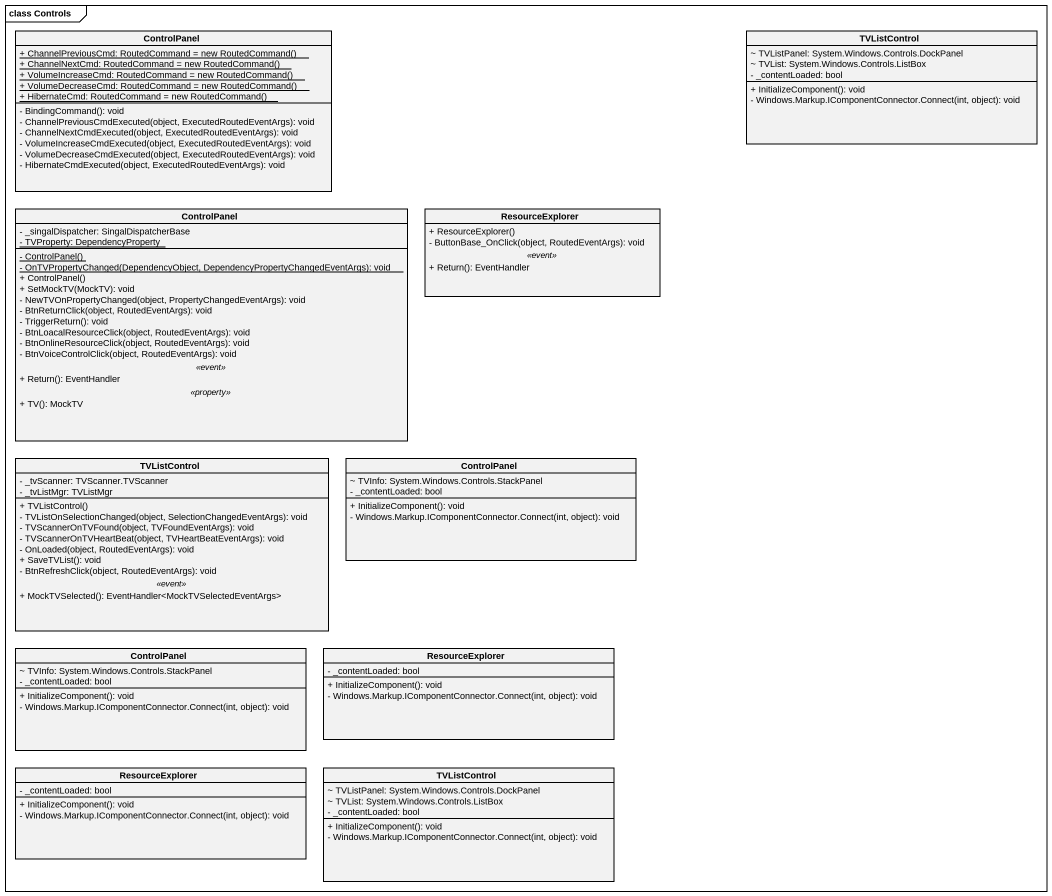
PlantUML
@startuml
mainframe class Controls
hide circle
hide empty members
skinparam classAttributeIconSize 0
class ControlPanel {
  {static} {field} + ChannelPreviousCmd: RoutedCommand = new RoutedCommand()
  {static} {field} + ChannelNextCmd: RoutedCommand = new RoutedCommand()
  {static} {field} + VolumeIncreaseCmd: RoutedCommand = new RoutedCommand()
  {static} {field} + VolumeDecreaseCmd: RoutedCommand = new RoutedCommand()
  {static} {field} + HibernateCmd: RoutedCommand = new RoutedCommand()
  - BindingCommand(): void
  - ChannelPreviousCmdExecuted(object, ExecutedRoutedEventArgs): void
  - ChannelNextCmdExecuted(object, ExecutedRoutedEventArgs): void
  - VolumeIncreaseCmdExecuted(object, ExecutedRoutedEventArgs): void
  - VolumeDecreaseCmdExecuted(object, ExecutedRoutedEventArgs): void
  - HibernateCmdExecuted(object, ExecutedRoutedEventArgs): void
}
class TVListControl {
  ~ TVListPanel: System.Windows.Controls.DockPanel
  ~ TVList: System.Windows.Controls.ListBox
  - _contentLoaded: bool
  + InitializeComponent(): void
  - Windows.Markup.IComponentConnector.Connect(int, object): void
}
class "ControlPanel" as ControlPanel_2 {
  - _singalDispatcher: SingalDispatcherBase
  {static} - TVProperty: DependencyProperty
  --
  {static} - ControlPanel()
  {static} - OnTVPropertyChanged(DependencyObject, DependencyPropertyChangedEventArgs): void
  + ControlPanel()
  + SetMockTV(MockTV): void
  - NewTVOnPropertyChanged(object, PropertyChangedEventArgs): void
  - BtnReturnClick(object, RoutedEventArgs): void
  - TriggerReturn(): void
  - BtnLoacalResourceClick(object, RoutedEventArgs): void
  - BtnOnlineResourceClick(object, RoutedEventArgs): void
  - BtnVoiceControlClick(object, RoutedEventArgs): void
  .. <<event>> ..
  + Return(): EventHandler
  .. <<property>> ..
  + TV(): MockTV
}
class ResourceExplorer {
  + ResourceExplorer()
  - ButtonBase_OnClick(object, RoutedEventArgs): void
  .. <<event>> ..
  + Return(): EventHandler
}
class "TVListControl" as TVListControl_2 {
  - _tvScanner: TVScanner.TVScanner
  - _tvListMgr: TVListMgr
  --
  + TVListControl()
  - TVListOnSelectionChanged(object, SelectionChangedEventArgs): void
  - TVScannerOnTVFound(object, TVFoundEventArgs): void
  - TVScannerOnTVHeartBeat(object, TVHeartBeatEventArgs): void
  - OnLoaded(object, RoutedEventArgs): void
  + SaveTVList(): void
  - BtnRefreshClick(object, RoutedEventArgs): void
  .. <<event>> ..
  + MockTVSelected(): EventHandler<MockTVSelectedEventArgs>
}
class "ControlPanel" as ControlPanel_3 {
  ~ TVInfo: System.Windows.Controls.StackPanel
  - _contentLoaded: bool
  + InitializeComponent(): void
  - Windows.Markup.IComponentConnector.Connect(int, object): void
}
class "ControlPanel" as ControlPanel_4 {
  ~ TVInfo: System.Windows.Controls.StackPanel
  - _contentLoaded: bool
  + InitializeComponent(): void
  - Windows.Markup.IComponentConnector.Connect(int, object): void
}
class "ResourceExplorer" as ResourceExplorer_2 {
  - _contentLoaded: bool
  + InitializeComponent(): void
  - Windows.Markup.IComponentConnector.Connect(int, object): void
}
class "ResourceExplorer" as ResourceExplorer_3 {
  - _contentLoaded: bool
  + InitializeComponent(): void
  - Windows.Markup.IComponentConnector.Connect(int, object): void
}
class "TVListControl" as TVListControl_3 {
  ~ TVListPanel: System.Windows.Controls.DockPanel
  ~ TVList: System.Windows.Controls.ListBox
  - _contentLoaded: bool
  + InitializeComponent(): void
  - Windows.Markup.IComponentConnector.Connect(int, object): void
}
@enduml
